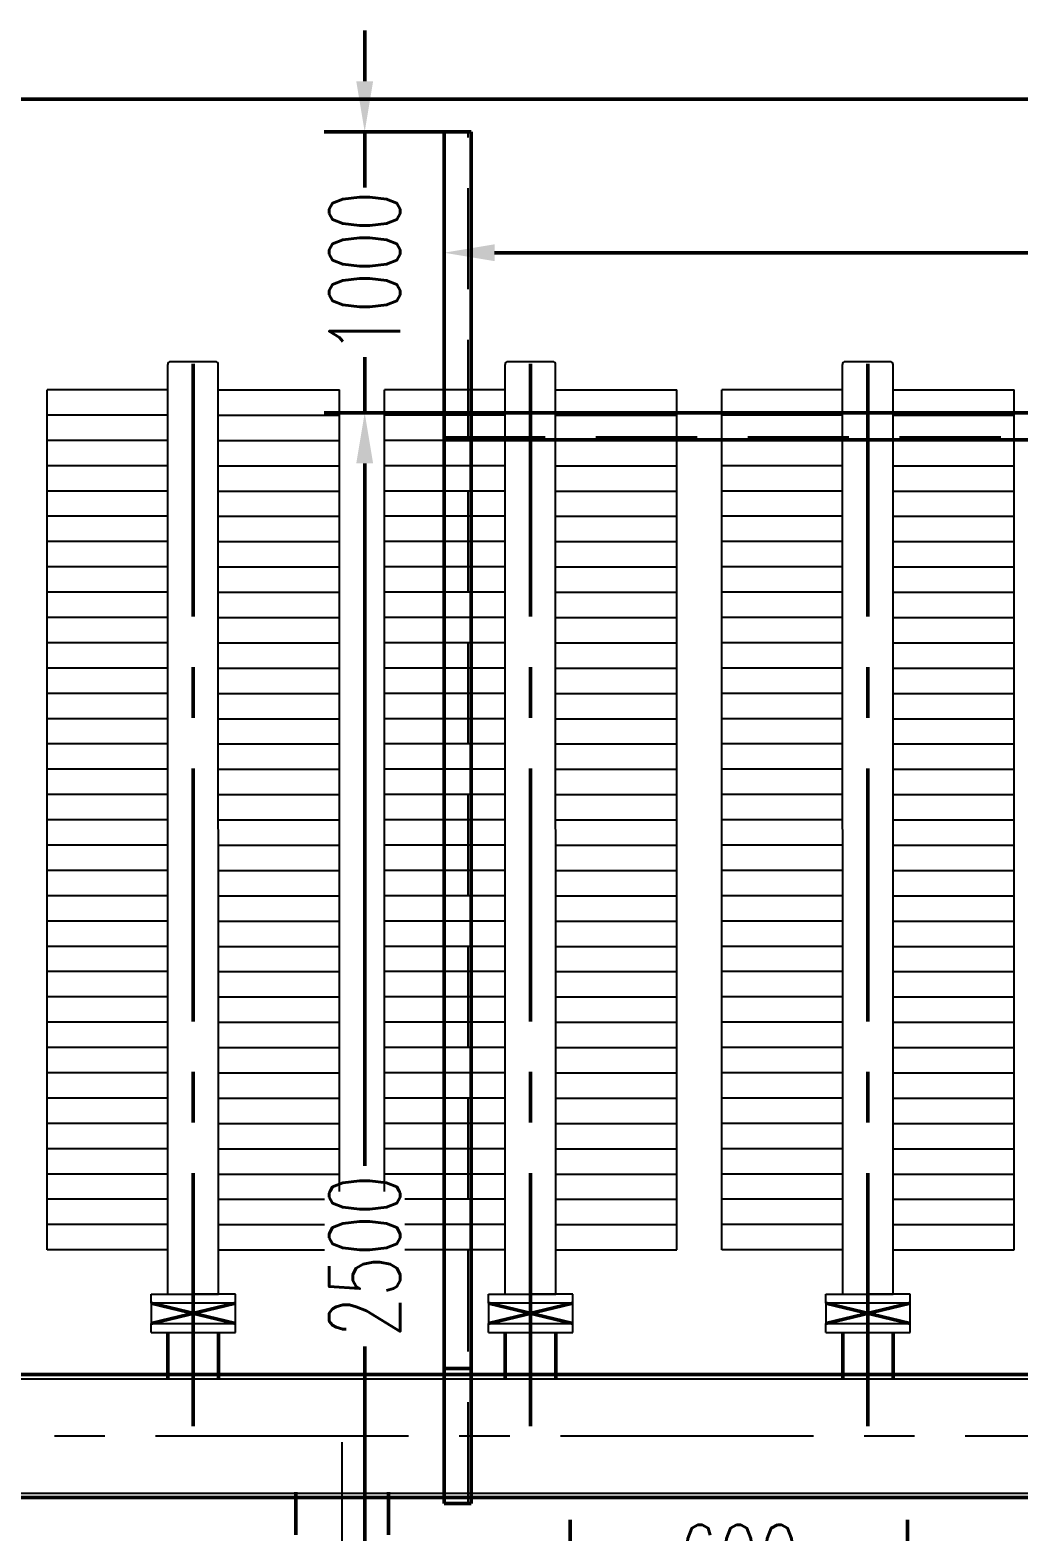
# Model space of a CAD drawing. Header units: millimetres. Extents: x 71406 to 93150, y 2492 to 17792.
# Drawn here: x 74538 to 76297, y 8143 to 10814 of the extents above; entities that cross this region are included whole.
import ezdxf

# ---------------------------------------------------------------- set-up
doc = ezdxf.new("R2010")
doc.units = ezdxf.units.MM
doc.header["$LTSCALE"] = 360
for name, pattern in [('CENTER', [2, 1.25, -0.25, 0.25, -0.25]), ('DASHED', [0.75, 0.5, -0.25]), ('DIVIDE', [1.25, 0.5, -0.25, 0, -0.25, 0, -0.25])]:
    doc.linetypes.add(name, pattern=pattern)
for name, color, linetype, lineweight in [('0粗实线层', 7, 'Continuous', 50), ('1虚线层', 5, 'DASHED', 25), ('2中心线层', 1, 'CENTER', 25)]:
    doc.layers.add(name, color=color, linetype=linetype, lineweight=lineweight)
doc.layers.add('5', color=3, linetype='Continuous')
doc.layers.add('6', color=4, linetype='DIVIDE')
doc.styles.add('TH_GBDIM', font='txt.shx', dxfattribs={"width": 0.67, "bigfont": 'hztxt.shx'})
doc.dimstyles.new('TH_GBDIM', dxfattribs={"dimscale": 36, "dimtxt": 3.5, "dimasz": 2.5, "dimexe": 2, "dimexo": 0, "dimgap": 1.5, "dimtad": 0, "dimtoh": 1, "dimdec": 1, "dimdsep": 46, "dimtxsty": 'TH_GBDIM', "dimcen": 2.5, "dimclrd": 3, "dimclre": 3, "dimclrt": 6, "dimadec": 0, "dimazin": 2, "dimtfac": 0.714286, "dimtdec": 1, "dimtmove": 0, "dimatfit": 3, "dimfxl": 2, "dimtzin": 0, "dimlwd": -1, "dimlwe": -1, "dimarcsym": 0})

# ---------------------------------------------------------------- blocks, each defined once
blk = doc.blocks.new('低压侧联管')
at = {"color": 1, "linetype": 'CENTER'}
for p, q in [((-2105, 1907.5), (-2105, -57.5)), ((-1505, 1907.5), (-1505, -57.5)), ((-905, 1907.5), (-905, -57.5))]:
    blk.add_line(p, q, dxfattribs=at)
at = {"color": 0}
for p, q in [((-2180, 200), (-2030, 236)), ((-2030, 200), (-2180, 236)), ((-2180, 200), (-2030, 236)), ((-2030, 200), (-2180, 236)), ((-2180, 200), (-2030, 236)), ((-2030, 200), (-2180, 236)), ((-2180, 200), (-2030, 236)), ((-2030, 200), (-2180, 236)), ((-1580, 200), (-1430, 236)), ((-1430, 200), (-1580, 236)), ((-1580, 200), (-1430, 236)), ((-1430, 200), (-1580, 236)), ((-980, 200), (-830, 236)), ((-830, 200), (-980, 236)), ((-980, 200), (-830, 236)), ((-830, 200), (-980, 236)), ((-980, 200), (-830, 236)), ((-830, 200), (-980, 236)), ((-2150, 100), (-2150, 184)), ((-2150, 100), (-2150, 184)), ((-2150, 100), (-2150, 184)), ((-2150, 100), (-2150, 184)), ((-2060, 100), (-2060, 184)), ((-2060, 100), (-2060, 184)), ((-2060, 100), (-2060, 184)), ((-2060, 100), (-2060, 184)), ((-1550, 100), (-1550, 184)), ((-1550, 100), (-1550, 184)), ((-1460, 100), (-1460, 184)), ((-1460, 100), (-1460, 184)), ((-950, 100), (-950, 184)), ((-950, 100), (-950, 184)), ((-950, 100), (-950, 184)), ((-860, 100), (-860, 184)), ((-860, 100), (-860, 184)), ((-860, 100), (-860, 184))]:
    blk.add_line(p, q, dxfattribs=at)
at = {"layer": '0粗实线层', "color": 0}
for p, q in [((-3462, 109.5), (3452, 109.5)), ((-1922.5, -176), (-1922.5, -100)), ((-1757.5, -176), (-1757.5, -100)), ((-3462, -109.5), (3452, -109.5))]:
    blk.add_line(p, q, dxfattribs=at)
at = {"layer": '2中心线层'}
for p, q in [((-3612, 0), (3495.7, 0)), ((-1840, -993), (-1840, -11.3))]:
    blk.add_line(p, q, dxfattribs=at)
at = {"layer": '5', "color": 0}
for p, q in [((-2150, 252), (-2150.5, 1906)), ((-2065.5, 1911), (-2145.5, 1911)), ((-2060, 252), (-2060.5, 1906)), ((-1550, 252), (-1550.5, 1906)), ((-1465.5, 1911), (-1545.5, 1911)), ((-1460, 252), (-1460.5, 1906)), ((-950, 252), (-950.5, 1906)), ((-865.5, 1911), (-945.5, 1911)), ((-860, 252), (-860.5, 1906)), ((-2365, 331), (-2365, 1861)), ((-2150, 1861), (-2365, 1861)), ((-2150, 1861), (-2365, 1861)), ((-2150, 1861), (-2365, 1861)), ((-2150, 1861), (-2365, 1861)), ((-2150, 1861), (-2365, 1861)), ((-2150, 1861), (-2365, 1861)), ((-2150, 1861), (-2365, 1861)), ((-2150, 1861), (-2365, 1861)), ((-2150, 1861), (-2365, 1861)), ((-2150, 1861), (-2365, 1861)), ((-2150, 1861), (-2365, 1861)), ((-2150, 1861), (-2365, 1861)), ((-2150, 1861), (-2365, 1861)), ((-2150, 1861), (-2365, 1861)), ((-2150, 1861), (-2365, 1861)), ((-2150, 1861), (-2365, 1861)), ((-2060, 1861), (-1845, 1861)), ((-2060, 1861), (-1845, 1861)), ((-2060, 1861), (-1845, 1861)), ((-2060, 1861), (-1845, 1861)), ((-2060, 1861), (-1845, 1861)), ((-2060, 1861), (-1845, 1861)), ((-2060, 1861), (-1845, 1861)), ((-2060, 1861), (-1845, 1861)), ((-2060, 1861), (-1845, 1861)), ((-2060, 1861), (-1845, 1861)), ((-2060, 1861), (-1845, 1861)), ((-2060, 1861), (-1845, 1861)), ((-2060, 1861), (-1845, 1861)), ((-2060, 1861), (-1845, 1861)), ((-2060, 1861), (-1845, 1861)), ((-2060, 1861), (-1845, 1861)), ((-1845, 331), (-1845, 1861)), ((-1765, 331), (-1765, 1861)), ((-1550, 1861), (-1765, 1861)), ((-1550, 1861), (-1765, 1861)), ((-1550, 1861), (-1765, 1861)), ((-1550, 1861), (-1765, 1861)), ((-1550, 1861), (-1765, 1861)), ((-1550, 1861), (-1765, 1861)), ((-1550, 1861), (-1765, 1861)), ((-1550, 1861), (-1765, 1861)), ((-1550, 1861), (-1765, 1861)), ((-1550, 1861), (-1765, 1861)), ((-1550, 1861), (-1765, 1861)), ((-1550, 1861), (-1765, 1861)), ((-1550, 1861), (-1765, 1861)), ((-1550, 1861), (-1765, 1861)), ((-1550, 1861), (-1765, 1861)), ((-1550, 1861), (-1765, 1861)), ((-1460, 1861), (-1245, 1861)), ((-1460, 1861), (-1245, 1861)), ((-1460, 1861), (-1245, 1861)), ((-1460, 1861), (-1245, 1861)), ((-1460, 1861), (-1245, 1861)), ((-1460, 1861), (-1245, 1861)), ((-1460, 1861), (-1245, 1861)), ((-1460, 1861), (-1245, 1861)), ((-1460, 1861), (-1245, 1861)), ((-1460, 1861), (-1245, 1861)), ((-1460, 1861), (-1245, 1861)), ((-1460, 1861), (-1245, 1861)), ((-1460, 1861), (-1245, 1861)), ((-1460, 1861), (-1245, 1861)), ((-1460, 1861), (-1245, 1861)), ((-1460, 1861), (-1245, 1861)), ((-1245, 331), (-1245, 1861)), ((-1165, 331), (-1165, 1861)), ((-950, 1861), (-1165, 1861)), ((-950, 1861), (-1165, 1861)), ((-950, 1861), (-1165, 1861)), ((-950, 1861), (-1165, 1861)), ((-950, 1861), (-1165, 1861)), ((-950, 1861), (-1165, 1861)), ((-950, 1861), (-1165, 1861)), ((-950, 1861), (-1165, 1861)), ((-950, 1861), (-1165, 1861)), ((-950, 1861), (-1165, 1861)), ((-950, 1861), (-1165, 1861)), ((-950, 1861), (-1165, 1861)), ((-950, 1861), (-1165, 1861)), ((-950, 1861), (-1165, 1861)), ((-950, 1861), (-1165, 1861)), ((-950, 1861), (-1165, 1861)), ((-860, 1861), (-645, 1861)), ((-860, 1861), (-645, 1861)), ((-860, 1861), (-645, 1861)), ((-860, 1861), (-645, 1861)), ((-860, 1861), (-645, 1861)), ((-860, 1861), (-645, 1861)), ((-860, 1861), (-645, 1861)), ((-860, 1861), (-645, 1861)), ((-860, 1861), (-645, 1861)), ((-860, 1861), (-645, 1861)), ((-860, 1861), (-645, 1861)), ((-860, 1861), (-645, 1861)), ((-860, 1861), (-645, 1861)), ((-860, 1861), (-645, 1861)), ((-860, 1861), (-645, 1861)), ((-860, 1861), (-645, 1861)), ((-645, 331), (-645, 1861)), ((-2150, 331), (-2365, 331)), ((-2060, 331), (-1845, 331)), ((-1550, 331), (-1765, 331)), ((-1460, 331), (-1245, 331)), ((-950, 331), (-1165, 331)), ((-860, 331), (-645, 331)), ((-2180, 236), (-2180, 252)), ((-2180, 252), (-2105, 252)), ((-2180, 236), (-2180, 252)), ((-2180, 252), (-2105, 252)), ((-2180, 236), (-2180, 252)), ((-2180, 252), (-2105, 252)), ((-2180, 236), (-2180, 252)), ((-2180, 252), (-2105, 252)), ((-2105, 252), (-2060, 252)), ((-2030, 252), (-2105, 252)), ((-2105, 252), (-2060, 252)), ((-2030, 252), (-2105, 252)), ((-2105, 252), (-2060, 252)), ((-2030, 252), (-2105, 252)), ((-2105, 252), (-2060, 252)), ((-2030, 252), (-2105, 252)), ((-2030, 236), (-2030, 252)), ((-2030, 236), (-2030, 252)), ((-2030, 236), (-2030, 252)), ((-2030, 236), (-2030, 252)), ((-1580, 236), (-1580, 252)), ((-1580, 252), (-1505, 252)), ((-1580, 236), (-1580, 252)), ((-1580, 252), (-1505, 252)), ((-1505, 252), (-1460, 252)), ((-1430, 252), (-1505, 252)), ((-1505, 252), (-1460, 252)), ((-1430, 252), (-1505, 252)), ((-1430, 236), (-1430, 252)), ((-1430, 236), (-1430, 252)), ((-980, 236), (-980, 252)), ((-980, 252), (-905, 252)), ((-980, 236), (-980, 252)), ((-980, 252), (-905, 252)), ((-980, 236), (-980, 252)), ((-980, 252), (-905, 252)), ((-905, 252), (-860, 252)), ((-830, 252), (-905, 252)), ((-905, 252), (-860, 252)), ((-830, 252), (-905, 252)), ((-905, 252), (-860, 252)), ((-830, 252), (-905, 252)), ((-830, 236), (-830, 252)), ((-830, 236), (-830, 252)), ((-830, 236), (-830, 252)), ((-2030, 236), (-2180, 236)), ((-2180, 236), (-2180, 200)), ((-2030, 236), (-2180, 236)), ((-2180, 236), (-2180, 200)), ((-2030, 236), (-2180, 236)), ((-2180, 236), (-2180, 200)), ((-2030, 236), (-2180, 236)), ((-2180, 236), (-2180, 200)), ((-2030, 200), (-2030, 236)), ((-2030, 200), (-2030, 236)), ((-2030, 200), (-2030, 236)), ((-2030, 200), (-2030, 236)), ((-1430, 236), (-1580, 236)), ((-1580, 236), (-1580, 200)), ((-1430, 236), (-1580, 236)), ((-1580, 236), (-1580, 200)), ((-1430, 200), (-1430, 236)), ((-1430, 200), (-1430, 236)), ((-830, 236), (-980, 236)), ((-980, 236), (-980, 200)), ((-830, 236), (-980, 236)), ((-980, 236), (-980, 200)), ((-830, 236), (-980, 236)), ((-980, 236), (-980, 200)), ((-830, 200), (-830, 236)), ((-830, 200), (-830, 236)), ((-830, 200), (-830, 236)), ((-2180, 200), (-2030, 200)), ((-2180, 184), (-2180, 200)), ((-2180, 200), (-2030, 200)), ((-2180, 184), (-2180, 200)), ((-2180, 200), (-2030, 200)), ((-2180, 184), (-2180, 200)), ((-2180, 200), (-2030, 200)), ((-2180, 184), (-2180, 200)), ((-2030, 184), (-2030, 200)), ((-2030, 184), (-2030, 200)), ((-2030, 184), (-2030, 200)), ((-2030, 184), (-2030, 200)), ((-1580, 200), (-1430, 200)), ((-1580, 184), (-1580, 200)), ((-1580, 200), (-1430, 200)), ((-1580, 184), (-1580, 200)), ((-1430, 184), (-1430, 200)), ((-1430, 184), (-1430, 200)), ((-980, 200), (-830, 200)), ((-980, 184), (-980, 200)), ((-980, 200), (-830, 200)), ((-980, 184), (-980, 200)), ((-980, 200), (-830, 200)), ((-980, 184), (-980, 200)), ((-830, 184), (-830, 200)), ((-830, 184), (-830, 200)), ((-830, 184), (-830, 200)), ((-2180, 184), (-2030, 184)), ((-2180, 184), (-2030, 184)), ((-2180, 184), (-2030, 184)), ((-2180, 184), (-2030, 184)), ((-1580, 184), (-1430, 184)), ((-1580, 184), (-1430, 184)), ((-980, 184), (-830, 184)), ((-980, 184), (-830, 184)), ((-980, 184), (-830, 184))]:
    blk.add_line(p, q, dxfattribs=at)
at = {"layer": '5', "color": 2}
for p, q in [((-2150, 1816), (-2365, 1816)), ((-2150, 1816), (-2365, 1816)), ((-2150, 1816), (-2365, 1816)), ((-2150, 1816), (-2365, 1816)), ((-2150, 1816), (-2365, 1816)), ((-2150, 1816), (-2365, 1816)), ((-2150, 1816), (-2365, 1816)), ((-2150, 1816), (-2365, 1816)), ((-2150, 1816), (-2365, 1816)), ((-2150, 1816), (-2365, 1816)), ((-2060, 1816), (-1845, 1816)), ((-2060, 1816), (-1845, 1816)), ((-2060, 1816), (-1845, 1816)), ((-2060, 1816), (-1845, 1816)), ((-2060, 1816), (-1845, 1816)), ((-2060, 1816), (-1845, 1816)), ((-2060, 1816), (-1845, 1816)), ((-2060, 1816), (-1845, 1816)), ((-2060, 1816), (-1845, 1816)), ((-2060, 1816), (-1845, 1816)), ((-1550, 1816), (-1765, 1816)), ((-1550, 1816), (-1765, 1816)), ((-1550, 1816), (-1765, 1816)), ((-1550, 1816), (-1765, 1816)), ((-1550, 1816), (-1765, 1816)), ((-1550, 1816), (-1765, 1816)), ((-1550, 1816), (-1765, 1816)), ((-1550, 1816), (-1765, 1816)), ((-1550, 1816), (-1765, 1816)), ((-1550, 1816), (-1765, 1816)), ((-1460, 1816), (-1245, 1816)), ((-1460, 1816), (-1245, 1816)), ((-1460, 1816), (-1245, 1816)), ((-1460, 1816), (-1245, 1816)), ((-1460, 1816), (-1245, 1816)), ((-1460, 1816), (-1245, 1816)), ((-1460, 1816), (-1245, 1816)), ((-1460, 1816), (-1245, 1816)), ((-1460, 1816), (-1245, 1816)), ((-1460, 1816), (-1245, 1816)), ((-950, 1816), (-1165, 1816)), ((-950, 1816), (-1165, 1816)), ((-950, 1816), (-1165, 1816)), ((-950, 1816), (-1165, 1816)), ((-950, 1816), (-1165, 1816)), ((-950, 1816), (-1165, 1816)), ((-950, 1816), (-1165, 1816)), ((-950, 1816), (-1165, 1816)), ((-950, 1816), (-1165, 1816)), ((-950, 1816), (-1165, 1816)), ((-860, 1816), (-645, 1816)), ((-860, 1816), (-645, 1816)), ((-860, 1816), (-645, 1816)), ((-860, 1816), (-645, 1816)), ((-860, 1816), (-645, 1816)), ((-860, 1816), (-645, 1816)), ((-860, 1816), (-645, 1816)), ((-860, 1816), (-645, 1816)), ((-860, 1816), (-645, 1816)), ((-860, 1816), (-645, 1816)), ((-2150, 1771), (-2365, 1771)), ((-2150, 1771), (-2365, 1771)), ((-2150, 1771), (-2365, 1771)), ((-2150, 1771), (-2365, 1771)), ((-2150, 1771), (-2365, 1771)), ((-2150, 1771), (-2365, 1771)), ((-2150, 1771), (-2365, 1771)), ((-2150, 1771), (-2365, 1771)), ((-2150, 1771), (-2365, 1771)), ((-2150, 1771), (-2365, 1771)), ((-2060, 1771), (-1845, 1771)), ((-2060, 1771), (-1845, 1771)), ((-2060, 1771), (-1845, 1771)), ((-2060, 1771), (-1845, 1771)), ((-2060, 1771), (-1845, 1771)), ((-2060, 1771), (-1845, 1771)), ((-2060, 1771), (-1845, 1771)), ((-2060, 1771), (-1845, 1771)), ((-2060, 1771), (-1845, 1771)), ((-2060, 1771), (-1845, 1771)), ((-1550, 1771), (-1765, 1771)), ((-1550, 1771), (-1765, 1771)), ((-1550, 1771), (-1765, 1771)), ((-1550, 1771), (-1765, 1771)), ((-1550, 1771), (-1765, 1771)), ((-1550, 1771), (-1765, 1771)), ((-1550, 1771), (-1765, 1771)), ((-1550, 1771), (-1765, 1771)), ((-1550, 1771), (-1765, 1771)), ((-1550, 1771), (-1765, 1771)), ((-1460, 1771), (-1245, 1771)), ((-1460, 1771), (-1245, 1771)), ((-1460, 1771), (-1245, 1771)), ((-1460, 1771), (-1245, 1771)), ((-1460, 1771), (-1245, 1771)), ((-1460, 1771), (-1245, 1771)), ((-1460, 1771), (-1245, 1771)), ((-1460, 1771), (-1245, 1771)), ((-1460, 1771), (-1245, 1771)), ((-1460, 1771), (-1245, 1771)), ((-950, 1771), (-1165, 1771)), ((-950, 1771), (-1165, 1771)), ((-950, 1771), (-1165, 1771)), ((-950, 1771), (-1165, 1771)), ((-950, 1771), (-1165, 1771)), ((-950, 1771), (-1165, 1771)), ((-950, 1771), (-1165, 1771)), ((-950, 1771), (-1165, 1771)), ((-950, 1771), (-1165, 1771)), ((-950, 1771), (-1165, 1771)), ((-860, 1771), (-645, 1771)), ((-860, 1771), (-645, 1771)), ((-860, 1771), (-645, 1771)), ((-860, 1771), (-645, 1771)), ((-860, 1771), (-645, 1771)), ((-860, 1771), (-645, 1771)), ((-860, 1771), (-645, 1771)), ((-860, 1771), (-645, 1771)), ((-860, 1771), (-645, 1771)), ((-860, 1771), (-645, 1771)), ((-2150, 1726), (-2365, 1726)), ((-2150, 1726), (-2365, 1726)), ((-2150, 1726), (-2365, 1726)), ((-2150, 1726), (-2365, 1726)), ((-2150, 1726), (-2365, 1726)), ((-2150, 1726), (-2365, 1726)), ((-2150, 1726), (-2365, 1726)), ((-2150, 1726), (-2365, 1726)), ((-2150, 1726), (-2365, 1726)), ((-2150, 1726), (-2365, 1726)), ((-2060, 1726), (-1845, 1726)), ((-2060, 1726), (-1845, 1726)), ((-2060, 1726), (-1845, 1726)), ((-2060, 1726), (-1845, 1726)), ((-2060, 1726), (-1845, 1726)), ((-2060, 1726), (-1845, 1726)), ((-2060, 1726), (-1845, 1726)), ((-2060, 1726), (-1845, 1726)), ((-2060, 1726), (-1845, 1726)), ((-2060, 1726), (-1845, 1726)), ((-1550, 1726), (-1765, 1726)), ((-1550, 1726), (-1765, 1726)), ((-1550, 1726), (-1765, 1726)), ((-1550, 1726), (-1765, 1726)), ((-1550, 1726), (-1765, 1726)), ((-1550, 1726), (-1765, 1726)), ((-1550, 1726), (-1765, 1726)), ((-1550, 1726), (-1765, 1726)), ((-1550, 1726), (-1765, 1726)), ((-1550, 1726), (-1765, 1726)), ((-1460, 1726), (-1245, 1726)), ((-1460, 1726), (-1245, 1726)), ((-1460, 1726), (-1245, 1726)), ((-1460, 1726), (-1245, 1726)), ((-1460, 1726), (-1245, 1726)), ((-1460, 1726), (-1245, 1726)), ((-1460, 1726), (-1245, 1726)), ((-1460, 1726), (-1245, 1726)), ((-1460, 1726), (-1245, 1726)), ((-1460, 1726), (-1245, 1726)), ((-950, 1726), (-1165, 1726)), ((-950, 1726), (-1165, 1726)), ((-950, 1726), (-1165, 1726)), ((-950, 1726), (-1165, 1726)), ((-950, 1726), (-1165, 1726)), ((-950, 1726), (-1165, 1726)), ((-950, 1726), (-1165, 1726)), ((-950, 1726), (-1165, 1726)), ((-950, 1726), (-1165, 1726)), ((-950, 1726), (-1165, 1726)), ((-860, 1726), (-645, 1726)), ((-860, 1726), (-645, 1726)), ((-860, 1726), (-645, 1726)), ((-860, 1726), (-645, 1726)), ((-860, 1726), (-645, 1726)), ((-860, 1726), (-645, 1726)), ((-860, 1726), (-645, 1726)), ((-860, 1726), (-645, 1726)), ((-860, 1726), (-645, 1726)), ((-860, 1726), (-645, 1726)), ((-2150, 1681), (-2365, 1681)), ((-2150, 1681), (-2365, 1681)), ((-2150, 1681), (-2365, 1681)), ((-2150, 1681), (-2365, 1681)), ((-2150, 1681), (-2365, 1681)), ((-2150, 1681), (-2365, 1681)), ((-2150, 1681), (-2365, 1681)), ((-2150, 1681), (-2365, 1681)), ((-2150, 1681), (-2365, 1681)), ((-2150, 1681), (-2365, 1681)), ((-2060, 1681), (-1845, 1681)), ((-2060, 1681), (-1845, 1681)), ((-2060, 1681), (-1845, 1681)), ((-2060, 1681), (-1845, 1681)), ((-2060, 1681), (-1845, 1681)), ((-2060, 1681), (-1845, 1681)), ((-2060, 1681), (-1845, 1681)), ((-2060, 1681), (-1845, 1681)), ((-2060, 1681), (-1845, 1681)), ((-2060, 1681), (-1845, 1681)), ((-1550, 1681), (-1765, 1681)), ((-1550, 1681), (-1765, 1681)), ((-1550, 1681), (-1765, 1681)), ((-1550, 1681), (-1765, 1681)), ((-1550, 1681), (-1765, 1681)), ((-1550, 1681), (-1765, 1681)), ((-1550, 1681), (-1765, 1681)), ((-1550, 1681), (-1765, 1681)), ((-1550, 1681), (-1765, 1681)), ((-1550, 1681), (-1765, 1681)), ((-1460, 1681), (-1245, 1681)), ((-1460, 1681), (-1245, 1681)), ((-1460, 1681), (-1245, 1681)), ((-1460, 1681), (-1245, 1681)), ((-1460, 1681), (-1245, 1681)), ((-1460, 1681), (-1245, 1681)), ((-1460, 1681), (-1245, 1681)), ((-1460, 1681), (-1245, 1681)), ((-1460, 1681), (-1245, 1681)), ((-1460, 1681), (-1245, 1681)), ((-950, 1681), (-1165, 1681)), ((-950, 1681), (-1165, 1681)), ((-950, 1681), (-1165, 1681)), ((-950, 1681), (-1165, 1681)), ((-950, 1681), (-1165, 1681)), ((-950, 1681), (-1165, 1681)), ((-950, 1681), (-1165, 1681)), ((-950, 1681), (-1165, 1681)), ((-950, 1681), (-1165, 1681)), ((-950, 1681), (-1165, 1681)), ((-860, 1681), (-645, 1681)), ((-860, 1681), (-645, 1681)), ((-860, 1681), (-645, 1681)), ((-860, 1681), (-645, 1681)), ((-860, 1681), (-645, 1681)), ((-860, 1681), (-645, 1681)), ((-860, 1681), (-645, 1681)), ((-860, 1681), (-645, 1681)), ((-860, 1681), (-645, 1681)), ((-860, 1681), (-645, 1681)), ((-2150, 1636), (-2365, 1636)), ((-2150, 1636), (-2365, 1636)), ((-2150, 1636), (-2365, 1636)), ((-2150, 1636), (-2365, 1636)), ((-2150, 1636), (-2365, 1636)), ((-2150, 1636), (-2365, 1636)), ((-2150, 1636), (-2365, 1636)), ((-2150, 1636), (-2365, 1636)), ((-2150, 1636), (-2365, 1636)), ((-2150, 1636), (-2365, 1636)), ((-2150, 1636), (-2365, 1636)), ((-2150, 1636), (-2365, 1636)), ((-2150, 1636), (-2365, 1636)), ((-2150, 1636), (-2365, 1636)), ((-2060, 1636), (-1845, 1636)), ((-2060, 1636), (-1845, 1636)), ((-2060, 1636), (-1845, 1636)), ((-2060, 1636), (-1845, 1636)), ((-2060, 1636), (-1845, 1636)), ((-2060, 1636), (-1845, 1636)), ((-2060, 1636), (-1845, 1636)), ((-2060, 1636), (-1845, 1636)), ((-1550, 1636), (-1765, 1636)), ((-1550, 1636), (-1765, 1636)), ((-1550, 1636), (-1765, 1636)), ((-1550, 1636), (-1765, 1636)), ((-1550, 1636), (-1765, 1636)), ((-1550, 1636), (-1765, 1636)), ((-1550, 1636), (-1765, 1636)), ((-1550, 1636), (-1765, 1636)), ((-1550, 1636), (-1765, 1636)), ((-1550, 1636), (-1765, 1636)), ((-1550, 1636), (-1765, 1636)), ((-1550, 1636), (-1765, 1636)), ((-1550, 1636), (-1765, 1636)), ((-1550, 1636), (-1765, 1636)), ((-1460, 1636), (-1245, 1636)), ((-1460, 1636), (-1245, 1636)), ((-1460, 1636), (-1245, 1636)), ((-1460, 1636), (-1245, 1636)), ((-1460, 1636), (-1245, 1636)), ((-1460, 1636), (-1245, 1636)), ((-1460, 1636), (-1245, 1636)), ((-1460, 1636), (-1245, 1636)), ((-950, 1636), (-1165, 1636)), ((-950, 1636), (-1165, 1636)), ((-950, 1636), (-1165, 1636)), ((-950, 1636), (-1165, 1636)), ((-950, 1636), (-1165, 1636)), ((-950, 1636), (-1165, 1636)), ((-950, 1636), (-1165, 1636)), ((-950, 1636), (-1165, 1636)), ((-950, 1636), (-1165, 1636)), ((-950, 1636), (-1165, 1636)), ((-950, 1636), (-1165, 1636)), ((-950, 1636), (-1165, 1636)), ((-950, 1636), (-1165, 1636)), ((-950, 1636), (-1165, 1636)), ((-860, 1636), (-645, 1636)), ((-860, 1636), (-645, 1636)), ((-860, 1636), (-645, 1636)), ((-860, 1636), (-645, 1636)), ((-860, 1636), (-645, 1636)), ((-860, 1636), (-645, 1636)), ((-860, 1636), (-645, 1636)), ((-860, 1636), (-645, 1636)), ((-2150, 1591), (-2365, 1591)), ((-2150, 1591), (-2365, 1591)), ((-2150, 1591), (-2365, 1591)), ((-2150, 1591), (-2365, 1591)), ((-2150, 1591), (-2365, 1591)), ((-2150, 1591), (-2365, 1591)), ((-2150, 1591), (-2365, 1591)), ((-2150, 1591), (-2365, 1591)), ((-2150, 1591), (-2365, 1591)), ((-2150, 1591), (-2365, 1591)), ((-2060, 1591), (-1845, 1591)), ((-2060, 1591), (-1845, 1591)), ((-2060, 1591), (-1845, 1591)), ((-2060, 1591), (-1845, 1591)), ((-2060, 1591), (-1845, 1591)), ((-1550, 1591), (-1765, 1591)), ((-1550, 1591), (-1765, 1591)), ((-1550, 1591), (-1765, 1591)), ((-1550, 1591), (-1765, 1591)), ((-1550, 1591), (-1765, 1591)), ((-1550, 1591), (-1765, 1591)), ((-1550, 1591), (-1765, 1591)), ((-1550, 1591), (-1765, 1591)), ((-1550, 1591), (-1765, 1591)), ((-1550, 1591), (-1765, 1591)), ((-1460, 1591), (-1245, 1591)), ((-1460, 1591), (-1245, 1591)), ((-1460, 1591), (-1245, 1591)), ((-1460, 1591), (-1245, 1591)), ((-1460, 1591), (-1245, 1591)), ((-950, 1591), (-1165, 1591)), ((-950, 1591), (-1165, 1591)), ((-950, 1591), (-1165, 1591)), ((-950, 1591), (-1165, 1591)), ((-950, 1591), (-1165, 1591)), ((-950, 1591), (-1165, 1591)), ((-950, 1591), (-1165, 1591)), ((-950, 1591), (-1165, 1591)), ((-950, 1591), (-1165, 1591)), ((-950, 1591), (-1165, 1591)), ((-860, 1591), (-645, 1591)), ((-860, 1591), (-645, 1591)), ((-860, 1591), (-645, 1591)), ((-860, 1591), (-645, 1591)), ((-860, 1591), (-645, 1591)), ((-2150, 1546), (-2365, 1546)), ((-2150, 1546), (-2365, 1546)), ((-2150, 1546), (-2365, 1546)), ((-2150, 1546), (-2365, 1546)), ((-2150, 1546), (-2365, 1546)), ((-2150, 1546), (-2365, 1546)), ((-2150, 1546), (-2365, 1546)), ((-2150, 1546), (-2365, 1546)), ((-2150, 1546), (-2365, 1546)), ((-2150, 1546), (-2365, 1546)), ((-2150, 1546), (-2365, 1546)), ((-2150, 1546), (-2365, 1546)), ((-2150, 1546), (-2365, 1546)), ((-2150, 1546), (-2365, 1546)), ((-2060, 1546), (-1845, 1546)), ((-2060, 1546), (-1845, 1546)), ((-2060, 1546), (-1845, 1546)), ((-2060, 1546), (-1845, 1546)), ((-2060, 1546), (-1845, 1546)), ((-2060, 1546), (-1845, 1546)), ((-2060, 1546), (-1845, 1546)), ((-2060, 1546), (-1845, 1546)), ((-1550, 1546), (-1765, 1546)), ((-1550, 1546), (-1765, 1546)), ((-1550, 1546), (-1765, 1546)), ((-1550, 1546), (-1765, 1546)), ((-1550, 1546), (-1765, 1546)), ((-1550, 1546), (-1765, 1546)), ((-1550, 1546), (-1765, 1546)), ((-1550, 1546), (-1765, 1546)), ((-1550, 1546), (-1765, 1546)), ((-1550, 1546), (-1765, 1546)), ((-1550, 1546), (-1765, 1546)), ((-1550, 1546), (-1765, 1546)), ((-1550, 1546), (-1765, 1546)), ((-1550, 1546), (-1765, 1546)), ((-1460, 1546), (-1245, 1546)), ((-1460, 1546), (-1245, 1546)), ((-1460, 1546), (-1245, 1546)), ((-1460, 1546), (-1245, 1546)), ((-1460, 1546), (-1245, 1546)), ((-1460, 1546), (-1245, 1546)), ((-1460, 1546), (-1245, 1546)), ((-1460, 1546), (-1245, 1546)), ((-950, 1546), (-1165, 1546)), ((-950, 1546), (-1165, 1546)), ((-950, 1546), (-1165, 1546)), ((-950, 1546), (-1165, 1546)), ((-950, 1546), (-1165, 1546)), ((-950, 1546), (-1165, 1546)), ((-950, 1546), (-1165, 1546)), ((-950, 1546), (-1165, 1546)), ((-950, 1546), (-1165, 1546)), ((-950, 1546), (-1165, 1546)), ((-950, 1546), (-1165, 1546)), ((-950, 1546), (-1165, 1546)), ((-950, 1546), (-1165, 1546)), ((-950, 1546), (-1165, 1546)), ((-860, 1546), (-645, 1546)), ((-860, 1546), (-645, 1546)), ((-860, 1546), (-645, 1546)), ((-860, 1546), (-645, 1546)), ((-860, 1546), (-645, 1546)), ((-860, 1546), (-645, 1546)), ((-860, 1546), (-645, 1546)), ((-860, 1546), (-645, 1546)), ((-2150, 1501), (-2365, 1501)), ((-2150, 1501), (-2365, 1501)), ((-2150, 1501), (-2365, 1501)), ((-2150, 1501), (-2365, 1501)), ((-2150, 1501), (-2365, 1501)), ((-2150, 1501), (-2365, 1501)), ((-2150, 1501), (-2365, 1501)), ((-2150, 1501), (-2365, 1501)), ((-2150, 1501), (-2365, 1501)), ((-2150, 1501), (-2365, 1501)), ((-2060, 1501), (-1845, 1501)), ((-2060, 1501), (-1845, 1501)), ((-2060, 1501), (-1845, 1501)), ((-2060, 1501), (-1845, 1501)), ((-2060, 1501), (-1845, 1501)), ((-1550, 1501), (-1765, 1501)), ((-1550, 1501), (-1765, 1501)), ((-1550, 1501), (-1765, 1501)), ((-1550, 1501), (-1765, 1501)), ((-1550, 1501), (-1765, 1501)), ((-1550, 1501), (-1765, 1501)), ((-1550, 1501), (-1765, 1501)), ((-1550, 1501), (-1765, 1501)), ((-1550, 1501), (-1765, 1501)), ((-1550, 1501), (-1765, 1501)), ((-1460, 1501), (-1245, 1501)), ((-1460, 1501), (-1245, 1501)), ((-1460, 1501), (-1245, 1501)), ((-1460, 1501), (-1245, 1501)), ((-1460, 1501), (-1245, 1501)), ((-950, 1501), (-1165, 1501)), ((-950, 1501), (-1165, 1501)), ((-950, 1501), (-1165, 1501)), ((-950, 1501), (-1165, 1501)), ((-950, 1501), (-1165, 1501)), ((-950, 1501), (-1165, 1501)), ((-950, 1501), (-1165, 1501)), ((-950, 1501), (-1165, 1501)), ((-950, 1501), (-1165, 1501)), ((-950, 1501), (-1165, 1501)), ((-860, 1501), (-645, 1501)), ((-860, 1501), (-645, 1501)), ((-860, 1501), (-645, 1501)), ((-860, 1501), (-645, 1501)), ((-860, 1501), (-645, 1501)), ((-2150, 1456), (-2365, 1456)), ((-2150, 1456), (-2365, 1456)), ((-2150, 1456), (-2365, 1456)), ((-2150, 1456), (-2365, 1456)), ((-2150, 1456), (-2365, 1456)), ((-2150, 1456), (-2365, 1456)), ((-2150, 1456), (-2365, 1456)), ((-2060, 1456), (-1845, 1456)), ((-2060, 1456), (-1845, 1456)), ((-2060, 1456), (-1845, 1456)), ((-2060, 1456), (-1845, 1456)), ((-2060, 1456), (-1845, 1456)), ((-2060, 1456), (-1845, 1456)), ((-2060, 1456), (-1845, 1456)), ((-1550, 1456), (-1765, 1456)), ((-1550, 1456), (-1765, 1456)), ((-1550, 1456), (-1765, 1456)), ((-1550, 1456), (-1765, 1456)), ((-1550, 1456), (-1765, 1456)), ((-1550, 1456), (-1765, 1456)), ((-1550, 1456), (-1765, 1456)), ((-1460, 1456), (-1245, 1456)), ((-1460, 1456), (-1245, 1456)), ((-1460, 1456), (-1245, 1456)), ((-1460, 1456), (-1245, 1456)), ((-1460, 1456), (-1245, 1456)), ((-1460, 1456), (-1245, 1456)), ((-1460, 1456), (-1245, 1456)), ((-950, 1456), (-1165, 1456)), ((-950, 1456), (-1165, 1456)), ((-950, 1456), (-1165, 1456)), ((-950, 1456), (-1165, 1456)), ((-950, 1456), (-1165, 1456)), ((-950, 1456), (-1165, 1456)), ((-950, 1456), (-1165, 1456)), ((-860, 1456), (-645, 1456)), ((-860, 1456), (-645, 1456)), ((-860, 1456), (-645, 1456)), ((-860, 1456), (-645, 1456)), ((-860, 1456), (-645, 1456)), ((-860, 1456), (-645, 1456)), ((-860, 1456), (-645, 1456)), ((-2150, 1411), (-2365, 1411)), ((-2150, 1411), (-2365, 1411)), ((-2150, 1411), (-2365, 1411)), ((-2150, 1411), (-2365, 1411)), ((-2150, 1411), (-2365, 1411)), ((-2060, 1411), (-1845, 1411)), ((-2060, 1411), (-1845, 1411)), ((-2060, 1411), (-1845, 1411)), ((-2060, 1411), (-1845, 1411)), ((-1550, 1411), (-1765, 1411)), ((-1550, 1411), (-1765, 1411)), ((-1550, 1411), (-1765, 1411)), ((-1550, 1411), (-1765, 1411)), ((-1550, 1411), (-1765, 1411)), ((-1460, 1411), (-1245, 1411)), ((-1460, 1411), (-1245, 1411)), ((-1460, 1411), (-1245, 1411)), ((-1460, 1411), (-1245, 1411)), ((-950, 1411), (-1165, 1411)), ((-950, 1411), (-1165, 1411)), ((-950, 1411), (-1165, 1411)), ((-950, 1411), (-1165, 1411)), ((-950, 1411), (-1165, 1411)), ((-860, 1411), (-645, 1411)), ((-860, 1411), (-645, 1411)), ((-860, 1411), (-645, 1411)), ((-860, 1411), (-645, 1411)), ((-2150, 1366), (-2365, 1366)), ((-2150, 1366), (-2365, 1366)), ((-2150, 1366), (-2365, 1366)), ((-2150, 1366), (-2365, 1366)), ((-2150, 1366), (-2365, 1366)), ((-2150, 1366), (-2365, 1366)), ((-2150, 1366), (-2365, 1366)), ((-2060, 1366), (-1845, 1366)), ((-2060, 1366), (-1845, 1366)), ((-2060, 1366), (-1845, 1366)), ((-2060, 1366), (-1845, 1366)), ((-2060, 1366), (-1845, 1366)), ((-2060, 1366), (-1845, 1366)), ((-2060, 1366), (-1845, 1366)), ((-1550, 1366), (-1765, 1366)), ((-1550, 1366), (-1765, 1366)), ((-1550, 1366), (-1765, 1366)), ((-1550, 1366), (-1765, 1366)), ((-1550, 1366), (-1765, 1366)), ((-1550, 1366), (-1765, 1366)), ((-1550, 1366), (-1765, 1366)), ((-1460, 1366), (-1245, 1366)), ((-1460, 1366), (-1245, 1366)), ((-1460, 1366), (-1245, 1366)), ((-1460, 1366), (-1245, 1366)), ((-1460, 1366), (-1245, 1366)), ((-1460, 1366), (-1245, 1366)), ((-1460, 1366), (-1245, 1366)), ((-950, 1366), (-1165, 1366)), ((-950, 1366), (-1165, 1366)), ((-950, 1366), (-1165, 1366)), ((-950, 1366), (-1165, 1366)), ((-950, 1366), (-1165, 1366)), ((-950, 1366), (-1165, 1366)), ((-950, 1366), (-1165, 1366)), ((-860, 1366), (-645, 1366)), ((-860, 1366), (-645, 1366)), ((-860, 1366), (-645, 1366)), ((-860, 1366), (-645, 1366)), ((-860, 1366), (-645, 1366)), ((-860, 1366), (-645, 1366)), ((-860, 1366), (-645, 1366)), ((-2150, 1321), (-2365, 1321)), ((-2150, 1321), (-2365, 1321)), ((-2150, 1321), (-2365, 1321)), ((-2150, 1321), (-2365, 1321)), ((-2150, 1321), (-2365, 1321)), ((-2060, 1321), (-1845, 1321)), ((-2060, 1321), (-1845, 1321)), ((-2060, 1321), (-1845, 1321)), ((-2060, 1321), (-1845, 1321)), ((-1550, 1321), (-1765, 1321)), ((-1550, 1321), (-1765, 1321)), ((-1550, 1321), (-1765, 1321)), ((-1550, 1321), (-1765, 1321)), ((-1550, 1321), (-1765, 1321)), ((-1460, 1321), (-1245, 1321)), ((-1460, 1321), (-1245, 1321)), ((-1460, 1321), (-1245, 1321)), ((-1460, 1321), (-1245, 1321)), ((-950, 1321), (-1165, 1321)), ((-950, 1321), (-1165, 1321)), ((-950, 1321), (-1165, 1321)), ((-950, 1321), (-1165, 1321)), ((-950, 1321), (-1165, 1321)), ((-860, 1321), (-645, 1321)), ((-860, 1321), (-645, 1321)), ((-860, 1321), (-645, 1321)), ((-860, 1321), (-645, 1321)), ((-2150, 1276), (-2365, 1276)), ((-2150, 1276), (-2365, 1276)), ((-2150, 1276), (-2365, 1276)), ((-2150, 1276), (-2365, 1276)), ((-2150, 1276), (-2365, 1276)), ((-2150, 1276), (-2365, 1276)), ((-2150, 1276), (-2365, 1276)), ((-2060, 1276), (-1845, 1276)), ((-2060, 1276), (-1845, 1276)), ((-2060, 1276), (-1845, 1276)), ((-2060, 1276), (-1845, 1276)), ((-2060, 1276), (-1845, 1276)), ((-2060, 1276), (-1845, 1276)), ((-2060, 1276), (-1845, 1276)), ((-1550, 1276), (-1765, 1276)), ((-1550, 1276), (-1765, 1276)), ((-1550, 1276), (-1765, 1276)), ((-1550, 1276), (-1765, 1276)), ((-1550, 1276), (-1765, 1276)), ((-1550, 1276), (-1765, 1276)), ((-1550, 1276), (-1765, 1276)), ((-1460, 1276), (-1245, 1276)), ((-1460, 1276), (-1245, 1276)), ((-1460, 1276), (-1245, 1276)), ((-1460, 1276), (-1245, 1276)), ((-1460, 1276), (-1245, 1276)), ((-1460, 1276), (-1245, 1276)), ((-1460, 1276), (-1245, 1276)), ((-950, 1276), (-1165, 1276)), ((-950, 1276), (-1165, 1276)), ((-950, 1276), (-1165, 1276)), ((-950, 1276), (-1165, 1276)), ((-950, 1276), (-1165, 1276)), ((-950, 1276), (-1165, 1276)), ((-950, 1276), (-1165, 1276)), ((-860, 1276), (-645, 1276)), ((-860, 1276), (-645, 1276)), ((-860, 1276), (-645, 1276)), ((-860, 1276), (-645, 1276)), ((-860, 1276), (-645, 1276)), ((-860, 1276), (-645, 1276)), ((-860, 1276), (-645, 1276)), ((-2150, 1231), (-2365, 1231)), ((-2150, 1231), (-2365, 1231)), ((-2150, 1231), (-2365, 1231)), ((-2150, 1231), (-2365, 1231)), ((-2150, 1231), (-2365, 1231)), ((-2060, 1231), (-1845, 1231)), ((-2060, 1231), (-1845, 1231)), ((-2060, 1231), (-1845, 1231)), ((-2060, 1231), (-1845, 1231)), ((-1550, 1231), (-1765, 1231)), ((-1550, 1231), (-1765, 1231)), ((-1550, 1231), (-1765, 1231)), ((-1550, 1231), (-1765, 1231)), ((-1550, 1231), (-1765, 1231)), ((-1460, 1231), (-1245, 1231)), ((-1460, 1231), (-1245, 1231)), ((-1460, 1231), (-1245, 1231)), ((-1460, 1231), (-1245, 1231)), ((-950, 1231), (-1165, 1231)), ((-950, 1231), (-1165, 1231)), ((-950, 1231), (-1165, 1231)), ((-950, 1231), (-1165, 1231)), ((-950, 1231), (-1165, 1231)), ((-860, 1231), (-645, 1231)), ((-860, 1231), (-645, 1231)), ((-860, 1231), (-645, 1231)), ((-860, 1231), (-645, 1231)), ((-2150, 1186), (-2365, 1186)), ((-2150, 1186), (-2365, 1186)), ((-2150, 1186), (-2365, 1186)), ((-2060, 1186), (-1845, 1186)), ((-2060, 1186), (-1845, 1186)), ((-1550, 1186), (-1765, 1186)), ((-1550, 1186), (-1765, 1186)), ((-1550, 1186), (-1765, 1186)), ((-1460, 1186), (-1245, 1186)), ((-1460, 1186), (-1245, 1186)), ((-950, 1186), (-1165, 1186)), ((-950, 1186), (-1165, 1186)), ((-950, 1186), (-1165, 1186)), ((-860, 1186), (-645, 1186)), ((-860, 1186), (-645, 1186)), ((-2150, 1141), (-2365, 1141)), ((-2150, 1141), (-2365, 1141)), ((-2060, 1141), (-1845, 1141)), ((-2060, 1141), (-1845, 1141)), ((-1550, 1141), (-1765, 1141)), ((-1550, 1141), (-1765, 1141)), ((-1460, 1141), (-1245, 1141)), ((-1460, 1141), (-1245, 1141)), ((-950, 1141), (-1165, 1141)), ((-950, 1141), (-1165, 1141)), ((-860, 1141), (-645, 1141)), ((-860, 1141), (-645, 1141)), ((-2150, 1096), (-2365, 1096)), ((-2150, 1096), (-2357.5, 1096)), ((-2060, 1096), (-1845, 1096)), ((-2060, 1096), (-1852.5, 1096)), ((-1550, 1096), (-1765, 1096)), ((-1550, 1096), (-1757.5, 1096)), ((-1460, 1096), (-1245, 1096)), ((-1460, 1096), (-1252.5, 1096)), ((-950, 1096), (-1165, 1096)), ((-950, 1096), (-1157.5, 1096)), ((-860, 1096), (-645, 1096)), ((-860, 1096), (-652.5, 1096)), ((-2150, 1051), (-2365, 1051)), ((-2150, 1051), (-2357.5, 1051)), ((-2060, 1051), (-1845, 1051)), ((-2060, 1051), (-1852.5, 1051)), ((-1550, 1051), (-1765, 1051)), ((-1550, 1051), (-1757.5, 1051)), ((-1460, 1051), (-1245, 1051)), ((-1460, 1051), (-1252.5, 1051)), ((-950, 1051), (-1165, 1051)), ((-950, 1051), (-1157.5, 1051)), ((-860, 1051), (-645, 1051)), ((-860, 1051), (-652.5, 1051)), ((-2150, 1006), (-2365, 1006)), ((-2060, 1006), (-1845, 1006)), ((-1550, 1006), (-1765, 1006)), ((-1460, 1006), (-1245, 1006)), ((-950, 1006), (-1165, 1006)), ((-860, 1006), (-645, 1006)), ((-2150, 961), (-2365, 961)), ((-2060, 961), (-1845, 961)), ((-1550, 961), (-1765, 961)), ((-1460, 961), (-1245, 961)), ((-950, 961), (-1165, 961)), ((-860, 961), (-645, 961)), ((-2150, 916), (-2365, 916)), ((-2060, 916), (-1845, 916)), ((-1550, 916), (-1765, 916)), ((-1460, 916), (-1245, 916)), ((-950, 916), (-1165, 916)), ((-860, 916), (-645, 916)), ((-2150, 871), (-2365, 871)), ((-2060, 871), (-1845, 871)), ((-1550, 871), (-1765, 871)), ((-1460, 871), (-1245, 871)), ((-950, 871), (-1165, 871)), ((-860, 871), (-645, 871)), ((-2150, 826), (-2365, 826)), ((-2060, 826), (-1845, 826)), ((-1550, 826), (-1765, 826)), ((-1460, 826), (-1245, 826)), ((-950, 826), (-1165, 826)), ((-860, 826), (-645, 826)), ((-2150, 781), (-2365, 781)), ((-2060, 781), (-1845, 781)), ((-1550, 781), (-1765, 781)), ((-1460, 781), (-1245, 781)), ((-950, 781), (-1165, 781)), ((-860, 781), (-645, 781)), ((-2150, 736), (-2365, 736)), ((-2060, 736), (-1845, 736)), ((-1550, 736), (-1765, 736)), ((-1460, 736), (-1245, 736)), ((-950, 736), (-1165, 736)), ((-860, 736), (-645, 736)), ((-2150, 691), (-2365, 691)), ((-2060, 691), (-1845, 691)), ((-1550, 691), (-1765, 691)), ((-1460, 691), (-1245, 691)), ((-950, 691), (-1165, 691)), ((-860, 691), (-645, 691)), ((-2150, 646), (-2365, 646)), ((-2060, 646), (-1845, 646)), ((-1550, 646), (-1765, 646)), ((-1460, 646), (-1245, 646)), ((-950, 646), (-1165, 646)), ((-860, 646), (-645, 646)), ((-2150, 601), (-2365, 601)), ((-2060, 601), (-1845, 601)), ((-1550, 601), (-1765, 601)), ((-1460, 601), (-1245, 601)), ((-950, 601), (-1165, 601)), ((-860, 601), (-645, 601)), ((-2150, 556), (-2365, 556)), ((-2060, 556), (-1845, 556)), ((-1550, 556), (-1765, 556)), ((-1460, 556), (-1245, 556)), ((-950, 556), (-1165, 556)), ((-860, 556), (-645, 556)), ((-2150, 511), (-2365, 511)), ((-2060, 511), (-1845, 511)), ((-1550, 511), (-1765, 511)), ((-1460, 511), (-1245, 511)), ((-950, 511), (-1165, 511)), ((-860, 511), (-645, 511)), ((-2150, 466), (-2365, 466)), ((-2060, 466), (-1845, 466)), ((-1550, 466), (-1765, 466)), ((-1460, 466), (-1245, 466)), ((-950, 466), (-1165, 466)), ((-860, 466), (-645, 466)), ((-2150, 421), (-2365, 421)), ((-2060, 421), (-1845, 421)), ((-1550, 421), (-1765, 421)), ((-1460, 421), (-1245, 421)), ((-950, 421), (-1165, 421)), ((-860, 421), (-645, 421)), ((-2150, 376), (-2365, 376)), ((-2060, 376), (-1845, 376)), ((-1550, 376), (-1765, 376)), ((-1460, 376), (-1245, 376)), ((-950, 376), (-1165, 376)), ((-860, 376), (-645, 376))]:
    blk.add_line(p, q, dxfattribs=at)
at = {"layer": '5', "color": 0}
for centre, start, end in [((-2145.5, 1906), 90, 180), ((-2065.5, 1906), 0, 90), ((-1545.5, 1906), 90, 180), ((-1465.5, 1906), 0, 90), ((-945.5, 1906), 90, 180), ((-865.5, 1906), 0, 90)]:
    blk.add_arc(centre, 5, start, end, dxfattribs=at)
at = {"layer": '6', "color": 6, "linetype": 'ByBlock'}
for p, q in [((-3462, 101.5), (3452, 101.5)), ((-3462, -101.5), (-343.7, -101.5))]:
    blk.add_line(p, q, dxfattribs=at)
blk = doc.blocks.new('*D872')
at = {"layer": '0粗实线层', "color": 3, "transparency": 16777216}
for p, q in [((80797.4, 14767.8), (80797.4, 10619.6)), ((73460.4, 11284), (73460.4, 10619.6)), ((73550.4, 10691.6), (76920.1, 10691.6)), ((80707.4, 10691.6), (77337.7, 10691.6))]:
    blk.add_line(p, q, dxfattribs=at)
for points in [[(73550.4, 10706.6), (73550.4, 10676.6), (73460.4, 10691.6)], [(80707.4, 10706.6), (80707.4, 10676.6), (80797.4, 10691.6)]]:
    blk.add_solid(points, dxfattribs=at)
at = {"layer": 'Defpoints', "color": 0, "transparency": 16777216}
for p in [(80797.4, 14767.8), (73460.4, 11284), (80797.4, 10691.6)]:
    blk.add_point(p, dxfattribs=at)
at = {"layer": '0粗实线层', "color": 6, "transparency": 16777216, "insert": (77128.9, 10691.6), "char_height": 126, "attachment_point": 5, "style": 'TH_GBDIM'}
blk.add_mtext('7337', dxfattribs=at)
blk = doc.blocks.new('*D880')
at = {"layer": '0粗实线层', "color": 3, "transparency": 16777216}
for p, q in [((75498.4, 7596.6), (75498.4, 8164)), ((76098.4, 7808.8), (76098.4, 8164)), ((75588.4, 8092), (75645.9, 8092)), ((76008.4, 8092), (75950.8, 8092))]:
    blk.add_line(p, q, dxfattribs=at)
for points in [[(75588.4, 8107), (75588.4, 8077), (75498.4, 8092)], [(76008.4, 8107), (76008.4, 8077), (76098.4, 8092)]]:
    blk.add_solid(points, dxfattribs=at)
at = {"layer": 'Defpoints', "color": 0, "transparency": 16777216}
for p in [(76098.4, 8092), (76098.4, 7808.8), (75498.4, 7596.6)]:
    blk.add_point(p, dxfattribs=at)
at = {"layer": '0粗实线层', "color": 6, "transparency": 16777216, "insert": (75798.4, 8092), "char_height": 126, "attachment_point": 5, "style": 'TH_GBDIM'}
blk.add_mtext('600', dxfattribs=at)
blk = doc.blocks.new('*D895')
at = {"layer": '0粗实线层', "color": 3, "transparency": 16777216}
for p, q in [((81169, 8504.7), (81169, 3126.7)), ((73368.4, 3512.3), (73368.4, 3126.7)), ((73458.4, 3198.7), (77081, 3198.7)), ((81079, 3198.7), (77456.4, 3198.7))]:
    blk.add_line(p, q, dxfattribs=at)
for points in [[(73458.4, 3213.7), (73458.4, 3183.7), (73368.4, 3198.7)], [(81079, 3213.7), (81079, 3183.7), (81169, 3198.7)]]:
    blk.add_solid(points, dxfattribs=at)
at = {"layer": 'Defpoints', "color": 0, "transparency": 16777216}
for p in [(81169, 8504.7), (73368.4, 3512.3), (81169, 3198.7)]:
    blk.add_point(p, dxfattribs=at)
at = {"layer": '0粗实线层', "color": 6, "transparency": 16777216, "insert": (77268.7, 3198.7), "char_height": 126, "attachment_point": 5, "style": 'TH_GBDIM'}
blk.add_mtext('7801', dxfattribs=at)
blk = doc.blocks.new('*D900')
at = {"layer": '0粗实线层', "color": 3, "transparency": 16777216}
for p, q in [((75398.2, 10133.3), (75061.3, 10133.3)), ((75133.3, 10043.3), (75133.3, 8793.9)), ((75133.3, 7723.3), (75133.3, 8472.7)), ((75452.3, 7633.3), (75061.3, 7633.3))]:
    blk.add_line(p, q, dxfattribs=at)
for points in [[(75118.3, 10043.3), (75148.3, 10043.3), (75133.3, 10133.3)], [(75118.3, 7723.3), (75148.3, 7723.3), (75133.3, 7633.3)]]:
    blk.add_solid(points, dxfattribs=at)
at = {"layer": 'Defpoints', "color": 0, "transparency": 16777216}
for p in [(75133.3, 10133.3), (75398.2, 10133.3), (75452.3, 7633.3)]:
    blk.add_point(p, dxfattribs=at)
at = {"layer": '0粗实线层', "color": 6, "transparency": 16777216, "insert": (75133.3, 8633.3), "char_height": 126, "attachment_point": 5, "rotation": 90, "style": 'TH_GBDIM'}
blk.add_mtext('2500', dxfattribs=at)
blk = doc.blocks.new('*D901')
at = {"layer": '0粗实线层', "color": 3, "transparency": 16777216}
for p, q in [((75274.4, 10581.8), (75274.4, 10346.2)), ((77722.3, 9471.9), (77722.3, 10490.2)), ((75364.4, 10418.2), (76329.3, 10418.2)), ((77632.3, 10418.2), (76667.4, 10418.2))]:
    blk.add_line(p, q, dxfattribs=at)
for points in [[(75364.4, 10433.2), (75364.4, 10403.2), (75274.4, 10418.2)], [(77632.3, 10433.2), (77632.3, 10403.2), (77722.3, 10418.2)]]:
    blk.add_solid(points, dxfattribs=at)
at = {"layer": 'Defpoints', "color": 0, "transparency": 16777216}
for p in [(75274.4, 10581.8), (77722.3, 10418.2), (77722.3, 9471.9)]:
    blk.add_point(p, dxfattribs=at)
at = {"layer": '0粗实线层', "color": 6, "transparency": 16777216, "insert": (76498.4, 10418.2), "char_height": 126, "attachment_point": 5, "style": 'TH_GBDIM'}
blk.add_mtext('2448', dxfattribs=at)
blk = doc.blocks.new('*D905')
at = {"layer": '0粗实线层', "color": 3, "transparency": 16777216}
for p, q in [((75133.3, 10723.3), (75133.3, 10813.3)), ((75308.1, 10633.3), (75061.3, 10633.3)), ((75133.3, 10633.3), (75133.3, 10534.4)), ((75133.3, 10133.3), (75133.3, 10232.2)), ((75398.2, 10133.3), (75061.3, 10133.3)), ((75133.3, 10043.3), (75133.3, 9953.3))]:
    blk.add_line(p, q, dxfattribs=at)
for points in [[(75118.3, 10723.3), (75148.3, 10723.3), (75133.3, 10633.3)], [(75118.3, 10043.3), (75148.3, 10043.3), (75133.3, 10133.3)]]:
    blk.add_solid(points, dxfattribs=at)
at = {"layer": 'Defpoints', "color": 0, "transparency": 16777216}
for p in [(75133.3, 10633.3), (75308.1, 10633.3), (75398.2, 10133.3)]:
    blk.add_point(p, dxfattribs=at)
at = {"layer": '0粗实线层', "color": 6, "transparency": 16777216, "insert": (75133.3, 10383.3), "char_height": 126, "attachment_point": 5, "rotation": 90, "style": 'TH_GBDIM'}
blk.add_mtext('1000{}{}', dxfattribs=at)

msp = doc.modelspace()

# ---------------------------------------------------------------- linework, layer by layer
at = {"layer": '0粗实线层'}
for p, q in [((75274.396, 10633.295), (75322.396, 10633.295)), ((75274.396, 8193.291), (75274.396, 10633.295)), ((75322.396, 8193.291), (75322.396, 10633.295)), ((75274.396, 10133.295), (77722.307, 10133.295)), ((75274.396, 10085.295), (77722.307, 10085.295)), ((75274.396, 8433.291), (75274.396, 8193.291)), ((75274.396, 8433.291), (75322.396, 8433.291)), ((75322.396, 8193.291), (75322.396, 8433.291)), ((75274.396, 8193.291), (75322.396, 8193.291))]:
    msp.add_line(p, q, dxfattribs=at)
at = {"layer": '1虚线层'}
for p, q in [((75317.096, 8193.291), (75317.096, 10633.295)), ((75274.396, 10090.595), (77722.307, 10090.595))]:
    msp.add_line(p, q, dxfattribs=at)

# ---------------------------------------------------------------- block references
at = {"layer": '0粗实线层'}
msp.add_blockref('低压侧联管', (76933.362, 8313.291), dxfattribs=at)

# ---------------------------------------------------------------- dimensions: what is measured, and where the dimension line sits
for base, p1, p2, picture, middle in [((80797.431, 10691.577), (73460.351, 11284.005), (80797.431, 14767.805), '*D872', (77128.891, 10691.577)), ((77722.307, 10418.195), (75274.396, 10581.768), (77722.307, 9471.862), '*D901', (76498.351, 10418.195))]:
    dim = msp.add_linear_dim(base=base, p1=p1, p2=p2, dimstyle='TH_GBDIM', override={"dimdec": 0}, dxfattribs=at)
    dim.commit()
    dim.dimension.update_dxf_attribs({"geometry": picture, "text_midpoint": middle, "dimtype": 160})
dim = msp.add_linear_dim(base=(75133.309, 10633.295), p1=(75398.21, 10133.295), p2=(75308.121, 10633.295), angle=90, text='1000{}{}', dimstyle='TH_GBDIM', override={"dimgap": 1.5, "dimtad": 0, "dimjust": 0, "dimdec": 1, "dimlfac": 1, "dimse1": 0, "dimse2": 0, "dimsd1": 0, "dimsd2": 0}, dxfattribs=at)
dim.commit()
dim.dimension.update_dxf_attribs({"geometry": '*D905', "text_midpoint": (75133.309, 10383.295)})
dim = msp.add_linear_dim(base=(81169.047, 3198.735), p1=(73368.351, 3512.295), p2=(81169.047, 8504.744), dimstyle='TH_GBDIM', override={"dimdec": 0}, dxfattribs=at)
dim.commit()
dim.dimension.update_dxf_attribs({"geometry": '*D895', "text_midpoint": (77268.699, 3198.735)})
dim = msp.add_linear_dim(base=(76098.351, 8091.973), p1=(75498.351, 7596.574), p2=(76098.351, 7808.758), dimstyle='TH_GBDIM', dxfattribs=at)
dim.commit()
dim.dimension.update_dxf_attribs({"geometry": '*D880', "text_midpoint": (75798.351, 8091.973)})

# ---------------------------------------------------------------- next in the draw order: wipeouts: each hides what was drawn before it
msp.add_wipeout([(75204.241, 8518.745), (75062.377, 8518.745), (75062.377, 8747.845), (75204.241, 8747.845)]).dxf.layer = '0粗实线层'

# ---------------------------------------------------------------- next in the draw order: dimensions: what is measured, and where the dimension line sits
dim = msp.add_linear_dim(base=(75133.309, 10133.295), p1=(75452.328, 7633.295), p2=(75398.21, 10133.295), angle=90, dimstyle='TH_GBDIM', dxfattribs=at)
dim.commit()
dim.dimension.update_dxf_attribs({"geometry": '*D900', "text_midpoint": (75133.309, 8633.295), "dimtype": 160})

doc.saveas('drawing.dxf')
